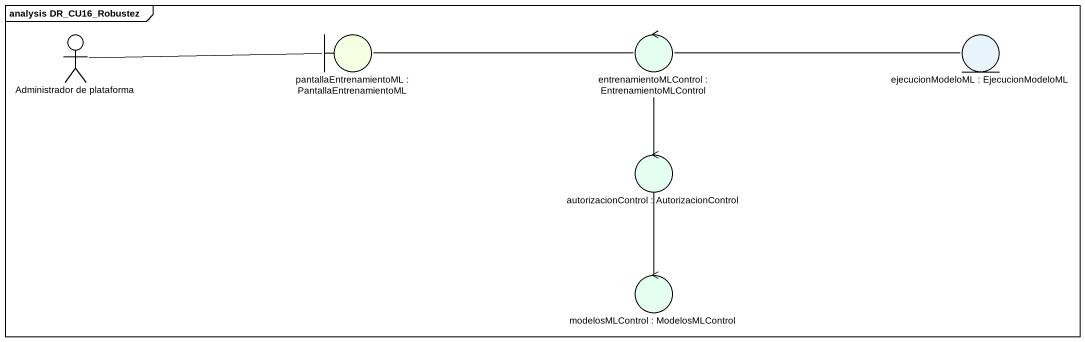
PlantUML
@startuml
mainframe analysis DR_CU16_Robustez
actor "Administrador de plataforma" as Administrador_de_plataforma
boundary "pantallaEntrenamientoML : PantallaEntrenamientoML" as pantallaEntrenamientoML #F5FFE1
control "entrenamientoMLControl : EntrenamientoMLControl" as entrenamientoMLControl #E4FFF0
entity "ejecucionModeloML : EjecucionModeloML" as ejecucionModeloML #E8F4FB
control "autorizacionControl : AutorizacionControl" as autorizacionControl #E4FFF0
control "modelosMLControl : ModelosMLControl" as modelosMLControl #E4FFF0
Administrador_de_plataforma -right- pantallaEntrenamientoML
pantallaEntrenamientoML -right- entrenamientoMLControl
entrenamientoMLControl -left- pantallaEntrenamientoML
entrenamientoMLControl -right- ejecucionModeloML
entrenamientoMLControl -- autorizacionControl
entrenamientoMLControl -- modelosMLControl
@enduml
